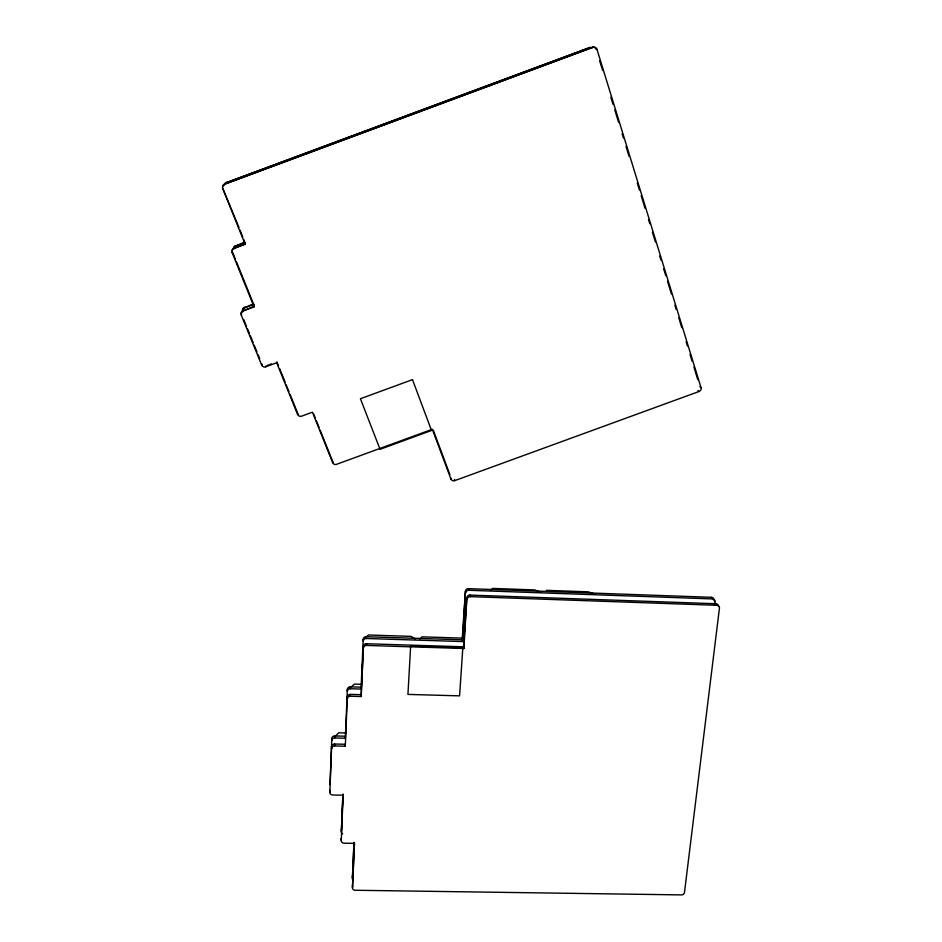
<?xml version="1.0" encoding="UTF-8"?>
<svg xmlns="http://www.w3.org/2000/svg" width="942" height="942" viewBox="0 0 942 942"><rect width="100%" height="100%" fill="white"/><g stroke="black" fill="none" stroke-linecap="round" stroke-linejoin="round"><path stroke-width="1.41" d="M361.21 696.527L361.175 694.69L350.342 694.395A2.897 2.661 -3.2 0 0 347.339 696.962L347.327 698.799A2.897 2.661 -3.2 0 1 350.342 696.22L361.21 696.527L363.388 646.365A2.92 2.708 -3.7 0 1 366.426 643.739L463.546 646.801L463.888 648.496L366.485 645.435A2.932 2.72 -3.7 0 0 363.435 648.061M361.057 689.049L361.022 687.154L350.318 686.848A2.861 2.626 -3.1 0 0 347.351 689.391L347.339 691.298A2.861 2.638 -3.1 0 1 350.318 688.743L361.057 689.049L363.212 639.324A2.885 2.685 -3.6 0 1 366.214 636.733L462.145 639.806L462.498 641.561L366.261 638.499A2.897 2.696 -3.6 0 0 363.247 641.102L363.212 639.324M331.608 746.547L331.56 748.513A2.873 2.602 -2.9 0 1 334.54 745.97L345.302 746.229L345.314 744.274L334.575 744.015A2.861 2.602 -2.9 0 0 331.608 746.547L329.83 792.387A2.85 2.555 -3.4 0 0 332.573 794.989L343.218 795.225M331.808 738.457L331.761 740.483A2.838 2.579 -2.8 0 1 334.704 737.975L345.337 738.245L345.349 736.208L334.74 735.949A2.826 2.579 -2.8 0 0 331.808 738.457L330.041 783.921A2.814 2.532 -3.3 0 0 330.112 784.58M463.546 646.801L466.867 597.734A2.92 2.744 -13.2 0 1 469.964 595.085L715.896 603.74L716.968 605.294A2.897 2.638 -30.4 0 1 719.452 608.096L684.469 892.557A2.708 2.331 -20 0 1 681.525 894.9L355.122 890.261A2.779 2.437 -5.4 0 1 352.461 887.776L354.498 843.373L343.971 843.184A2.814 2.496 -4.5 0 1 341.275 840.641L341.287 838.462A2.802 2.485 -4.4 0 0 341.357 839.11M342.652 833.882A2.779 2.473 -4.4 0 1 341.357 831.715L342.864 794.718M334.54 745.97L334.575 744.015M334.704 737.975L334.74 735.949M329.83 792.387L329.877 790.314A2.838 2.543 -3.3 0 0 330.206 791.598M330.041 783.921L330.1 781.778A2.802 2.52 -3.2 0 0 330.171 782.425M278.549 365.908L276.913 361.846L276.689 362.764L265.726 366.803A3.179 3.073 29.3 0 1 261.629 364.978L241.258 315.064A3.238 3.12 38.1 0 1 243.001 310.99L254.093 306.892L232.132 252.621A3.309 3.179 47.3 0 1 233.887 248.452L245.132 244.284L222.771 188.471A3.391 3.226 54.2 0 1 224.549 184.196L592.907 47.288A3.462 3.226 -80.9 0 1 596.992 49.408L701.036 387.657A3.073 2.885 -45.5 0 1 699.046 391.495L454.739 480.644A3.014 2.908 -14.2 0 1 450.9 478.948L432.319 429.281L336.588 464.312A3.062 2.956 7.3 0 1 332.62 462.593L332.679 461.392A3.05 2.944 7.4 0 0 333.056 462.075M345.337 738.245L347.351 689.391M341.357 831.715L342.97 794M341.275 840.641L343.171 794.612M345.302 746.229L347.339 696.962M352.732 879.628A2.744 2.414 -5.3 0 1 352.414 878.415L353.945 842.407M352.414 878.415L354.027 843.231M352.461 887.776L354.416 842.619M361.175 694.69L363.388 646.365M462.145 639.806L465.407 591.282A2.885 2.72 -13.2 0 1 468.468 588.656L711.446 597.31A2.861 2.614 -30.5 0 1 713.895 600.078L715.013 601.702L714.66 604.623M462.498 641.561L465.407 591.282M463.888 648.496L466.867 597.734M332.62 462.593L312.426 412.196L301.593 416.164A3.12 3.014 18.1 0 1 297.566 414.398L297.719 413.326A3.109 3.003 18.2 0 0 298.119 414.021M265.726 366.803L265.985 365.873M261.629 364.978L261.9 364.048A3.167 3.062 29.4 0 0 262.3 364.766M254.093 306.892L254.387 306.15L243.001 310.99M241.258 315.064L241.599 314.287A3.226 3.109 38.3 0 1 243.342 310.236M242.659 311.896A3.203 3.085 38.7 0 1 244.39 307.881L252.915 304.066M245.132 244.284L243.837 239.657M232.132 252.621L232.509 252.032L235.241 258.803M233.887 248.452L245.473 243.719M233.463 249.418A3.273 3.132 47.7 0 1 235.406 246.121L244.402 242.341M491.147 590.01L492.584 588.42L534.821 589.928L540.649 592.177M335.34 736.255L338.708 732.805L345.902 732.982M419.955 638.864L422.028 636.839L462.757 638.146M222.771 188.471L238.95 227.446M351.366 686.871L354.38 684.104L361.646 684.316M224.243 185.221A3.344 3.179 54.5 0 1 226.21 182.701L589.598 47.642A3.415 3.191 -81.1 0 1 592.035 47.783M365.673 637.275L368.581 635.002L411.089 636.368L415.34 639.017M226.21 182.701L589.598 47.642M224.549 184.196L592.907 47.288M235.406 246.121L245.273 242.471M244.39 307.881L253.963 304.337M267.351 365.366L271.449 363.859M596.992 49.408L596.168 49.479A3.45 3.215 -80.9 0 0 592.094 47.371M465.772 592.907A2.897 2.72 -13.2 0 1 468.845 590.269L712.564 598.924A2.861 2.614 -30.5 0 1 715.013 601.702M467.22 599.3A2.932 2.755 -13.2 0 1 470.329 596.639L716.968 605.294M546.336 590.34L588.267 591.835L594.661 594.096M699.953 386.691L701.036 387.657M697.963 390.518L699.046 391.495M711.446 597.31L712.564 598.924M243.801 319.668L246.545 326.391M247.64 329.076L249.289 333.115M250.384 335.799L253.127 342.535M254.222 345.219L256.966 351.943M258.061 354.639L259.709 358.667M236.336 261.499L253.845 304.796M279.644 368.628L285.132 382.169M286.227 384.878L288.959 391.648M290.054 394.357L297.177 411.972M276.689 362.764L297.566 414.398M240.033 230.154L242.753 236.937M313.627 413.844L315.252 417.918M316.347 420.638L319.067 427.433M320.15 430.153L332.126 460.037M433.296 430.235L449.11 472.519M599.63 60.724L602.656 70.556M610.863 97.25L613.03 104.279M614.761 109.896L618.659 122.542M622.109 133.788L623.404 138.003M626.006 146.434L629.032 156.266M637.251 182.96L639.406 189.99M641.137 195.606L645.034 208.253M648.496 219.498L649.792 223.701M652.382 232.132L655.408 241.976M659.73 256.024L661.037 260.239M663.627 268.67L665.794 275.688M667.513 281.317L671.411 293.963M674.872 305.196L676.168 309.412M678.758 317.843L681.784 327.675M686.117 341.734L687.413 345.95M690.003 354.38L692.17 361.398M693.901 367.027L697.787 379.673M454.421 479.396L454.739 480.644M450.582 477.712L450.9 478.948M468.468 588.656L468.845 590.269M469.964 595.085L470.329 596.639M366.214 636.733L366.261 638.499M366.426 643.739L366.485 645.435M350.318 686.848L350.318 688.743M350.342 694.395L350.342 696.22M352.767 886.705A2.767 2.437 -5.4 0 1 352.449 885.492M715.896 603.74A2.897 2.638 -30.4 0 1 718.369 606.542M352.72 877.249A2.744 2.414 -5.3 0 1 352.402 876.036M341.44 830.102A2.767 2.461 -4.4 0 1 341.369 829.455M232.285 250.36A3.297 3.167 47.4 0 1 234.264 247.876M222.96 186.375A3.379 3.215 54.3 0 1 224.95 183.831M451.465 478.936A3.003 2.897 -14.2 0 1 450.947 478.383M242.812 310.295A3.191 3.073 38.8 0 1 244.732 307.092M588.762 47.724A3.403 3.179 -81.2 0 1 590.399 47.595M233.851 248.818A3.262 3.12 47.8 0 1 235.794 245.532M224.891 184.02A3.332 3.167 54.5 0 1 226.633 182.324M449.97 474.544A2.979 2.873 -14.2 0 1 449.617 473.873M410.653 646.059L407.933 694.407L459.578 695.855L462.84 647.696L410.653 646.059M412.49 379.638L360.421 398.737L380.05 449.299L431.518 430.47L412.49 379.638"/></g></svg>
